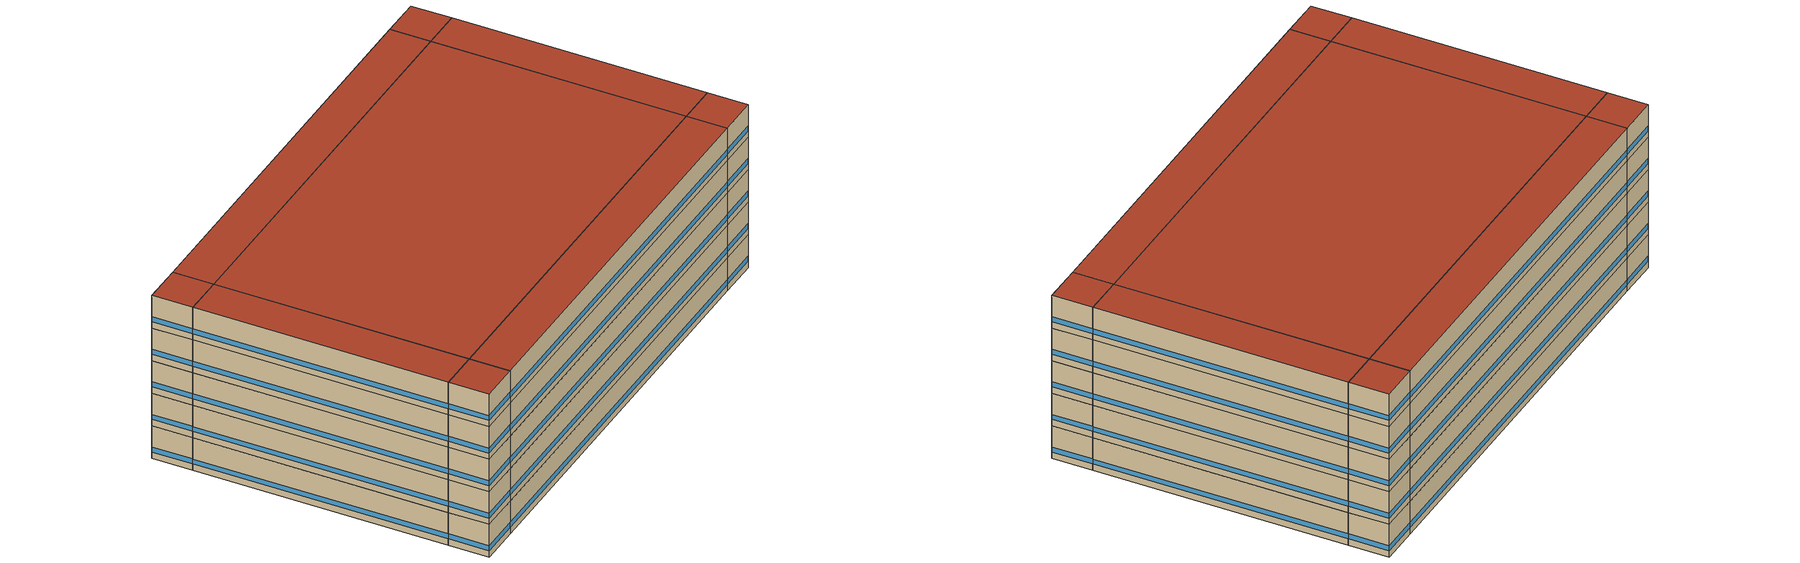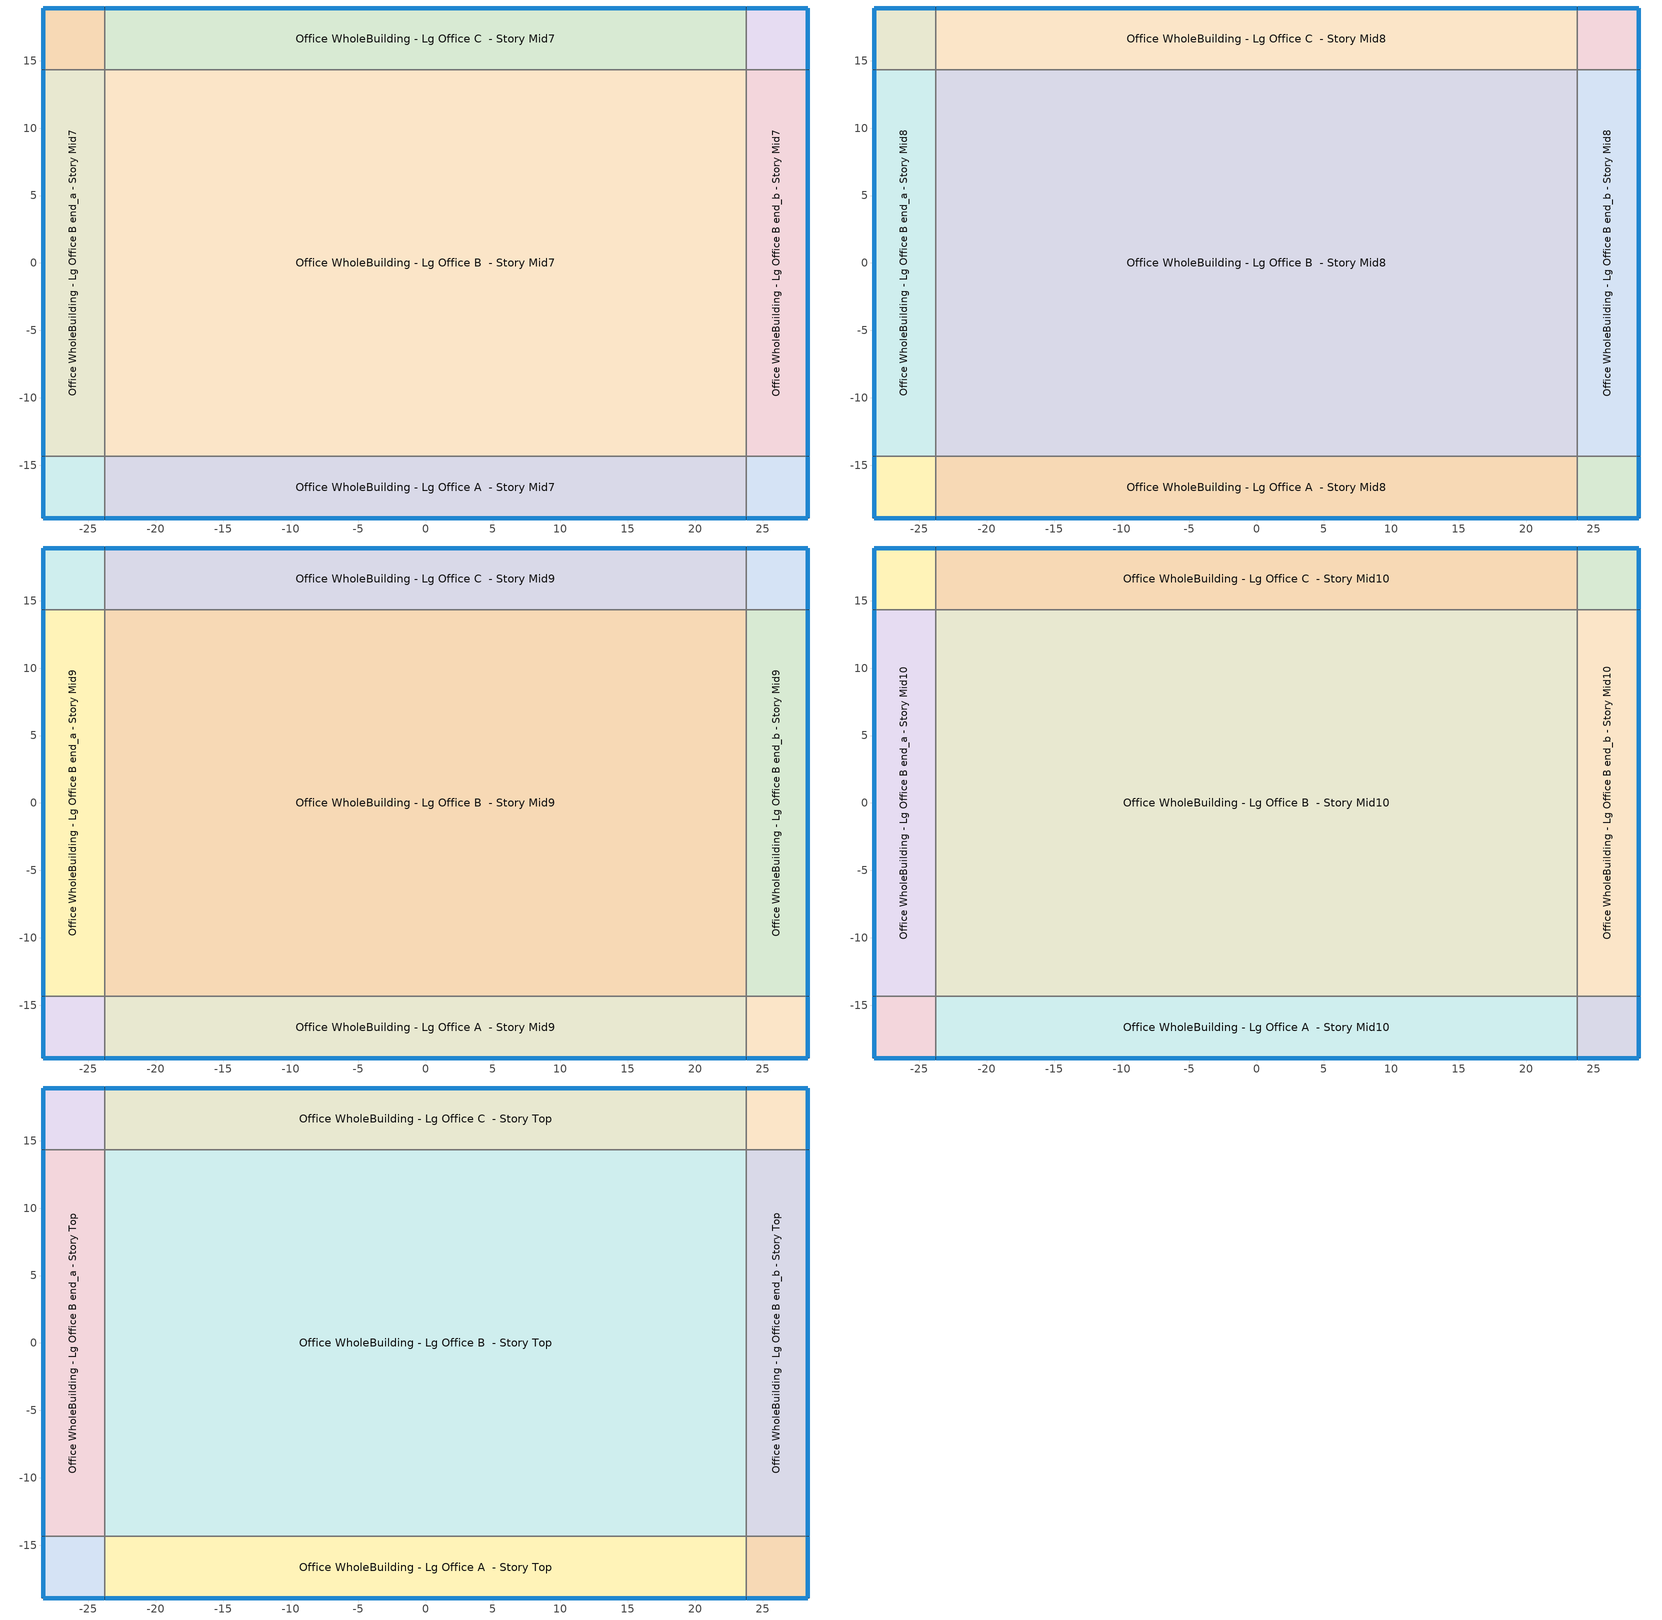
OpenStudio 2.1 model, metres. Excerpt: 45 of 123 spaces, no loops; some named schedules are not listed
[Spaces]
Office WholeBuilding - Lg Office A end_a - Story Mid7
 floor to Office WholeBuilding - Lg Office A end_a - Story Mid6: -28.35,-18.9 -28.35,-14.33 -23.78,-14.33 -23.78,-18.9 z27.74
 wall outside: -28.35,-14.33 -28.35,-18.9 -23.78,-18.9 z27.74:31.7
 wall to Office WholeBuilding - Lg Office B end_a - Story Mid7: -23.78,-14.33 -28.35,-14.33 z27.74:31.7
 wall to Office WholeBuilding - Lg Office A  - Story Mid7: -23.78,-18.9 -23.78,-14.33 z27.74:31.7
 window: -28.33,-18.9 -23.81,-18.9 / -28.35,-14.36 -28.35,-18.88 z28.5:29.1
Office WholeBuilding - Lg Office B end_a - Story Mid7
 floor to Office WholeBuilding - Lg Office B end_a - Story Mid6: -28.35,-14.33 -28.35,14.33 -23.78,14.33 -23.78,-14.33 z27.74
 wall outside: -28.35,14.33 -28.35,-14.33 z27.74:31.7
 wall to Office WholeBuilding - Lg Office C end_a - Story Mid7: -23.78,14.33 -28.35,14.33 z27.74:31.7
 wall to Office WholeBuilding - Lg Office B  - Story Mid7: -23.78,-14.33 -23.78,14.33 z27.74:31.7
 window: -28.35,14.31 -28.35,-14.31 z28.5:29.09
Office WholeBuilding - Lg Office C end_a - Story Mid7
 floor to Office WholeBuilding - Lg Office C end_a - Story Mid6: -28.35,14.33 -28.35,18.9 -23.78,18.9 -23.78,14.33 z27.74
 wall outside: -23.78,18.9 -28.35,18.9 -28.35,14.33 z27.74:31.7
 wall to Office WholeBuilding - Lg Office C  - Story Mid7: -23.78,14.33 -23.78,18.9 z27.74:31.7
 window: -28.35,18.88 -28.35,14.36 / -23.81,18.9 -28.33,18.9 z28.5:29.1
Office WholeBuilding - Lg Office A  - Story Mid7
 floor to Office WholeBuilding - Lg Office A  - Story Mid6: -23.78,-18.9 -23.78,-14.33 23.78,-14.33 23.78,-18.9 z27.74
 wall outside: -23.78,-18.9 23.78,-18.9 z27.74:31.7
 wall to Office WholeBuilding - Lg Office B  - Story Mid7: 23.78,-14.33 -23.78,-14.33 z27.74:31.7
 wall to Office WholeBuilding - Lg Office A end_b - Story Mid7: 23.78,-18.9 23.78,-14.33 z27.74:31.7
 window: -23.76,-18.9 23.76,-18.9 z28.5:29.09
Office WholeBuilding - Lg Office B  - Story Mid7
 floor to Office WholeBuilding - Lg Office B  - Story Mid6: -23.78,-14.33 -23.78,14.33 23.78,14.33 23.78,-14.33 z27.74
 wall to Office WholeBuilding - Lg Office C  - Story Mid7: 23.78,14.33 -23.78,14.33 z27.74:31.7
 wall to Office WholeBuilding - Lg Office B end_b - Story Mid7: 23.78,-14.33 23.78,14.33 z27.74:31.7
Office WholeBuilding - Lg Office C  - Story Mid7
 floor to Office WholeBuilding - Lg Office C  - Story Mid6: -23.78,14.33 -23.78,18.9 23.78,18.9 23.78,14.33 z27.74
 wall outside: 23.78,18.9 -23.78,18.9 z27.74:31.7
 wall to Office WholeBuilding - Lg Office C end_b - Story Mid7: 23.78,14.33 23.78,18.9 z27.74:31.7
 window: 23.76,18.9 -23.76,18.9 z28.5:29.09
Office WholeBuilding - Lg Office A end_b - Story Mid7
 floor to Office WholeBuilding - Lg Office A end_b - Story Mid6: 23.78,-18.9 23.78,-14.33 28.35,-14.33 28.35,-18.9 z27.74
 wall outside: 23.78,-18.9 28.35,-18.9 28.35,-14.33 z27.74:31.7
 wall to Office WholeBuilding - Lg Office B end_b - Story Mid7: 28.35,-14.33 23.78,-14.33 z27.74:31.7
 window: 23.81,-18.9 28.33,-18.9 / 28.35,-18.88 28.35,-14.36 z28.5:29.1
Office WholeBuilding - Lg Office B end_b - Story Mid7
 floor to Office WholeBuilding - Lg Office B end_b - Story Mid6: 23.78,-14.33 23.78,14.33 28.35,14.33 28.35,-14.33 z27.74
 wall outside: 28.35,-14.33 28.35,14.33 z27.74:31.7
 wall to Office WholeBuilding - Lg Office C end_b - Story Mid7: 28.35,14.33 23.78,14.33 z27.74:31.7
 window: 28.35,-14.31 28.35,14.31 z28.5:29.09
Office WholeBuilding - Lg Office C end_b - Story Mid7
 floor to Office WholeBuilding - Lg Office C end_b - Story Mid6: 23.78,14.33 23.78,18.9 28.35,18.9 28.35,14.33 z27.74
 wall outside: 28.35,14.33 28.35,18.9 23.78,18.9 z27.74:31.7
 window: 28.33,18.9 23.81,18.9 / 28.35,14.36 28.35,18.88 z28.5:29.1
Office WholeBuilding - Lg Office A end_a - Story Mid8
 floor to Office WholeBuilding - Lg Office A end_a - Story Mid7: -28.35,-18.9 -28.35,-14.33 -23.78,-14.33 -23.78,-18.9 z31.7
 wall outside: -28.35,-14.33 -28.35,-18.9 -23.78,-18.9 z31.7:35.66
 wall to Office WholeBuilding - Lg Office B end_a - Story Mid8: -23.78,-14.33 -28.35,-14.33 z31.7:35.66
 wall to Office WholeBuilding - Lg Office A  - Story Mid8: -23.78,-18.9 -23.78,-14.33 z31.7:35.66
 window: -28.35,-14.36 -28.35,-18.88 / -28.33,-18.9 -23.81,-18.9 z32.46:33.06
Office WholeBuilding - Lg Office B end_a - Story Mid8
 floor to Office WholeBuilding - Lg Office B end_a - Story Mid7: -28.35,-14.33 -28.35,14.33 -23.78,14.33 -23.78,-14.33 z31.7
 wall outside: -28.35,14.33 -28.35,-14.33 z31.7:35.66
 wall to Office WholeBuilding - Lg Office C end_a - Story Mid8: -23.78,14.33 -28.35,14.33 z31.7:35.66
 wall to Office WholeBuilding - Lg Office B  - Story Mid8: -23.78,-14.33 -23.78,14.33 z31.7:35.66
 window: -28.35,14.31 -28.35,-14.31 z32.46:33.06
Office WholeBuilding - Lg Office C end_a - Story Mid8
 floor to Office WholeBuilding - Lg Office C end_a - Story Mid7: -28.35,14.33 -28.35,18.9 -23.78,18.9 -23.78,14.33 z31.7
 wall outside: -23.78,18.9 -28.35,18.9 -28.35,14.33 z31.7:35.66
 wall to Office WholeBuilding - Lg Office C  - Story Mid8: -23.78,14.33 -23.78,18.9 z31.7:35.66
 window: -28.35,18.88 -28.35,14.36 / -23.81,18.9 -28.33,18.9 z32.46:33.06
Office WholeBuilding - Lg Office A  - Story Mid8
 floor to Office WholeBuilding - Lg Office A  - Story Mid7: -23.78,-18.9 -23.78,-14.33 23.78,-14.33 23.78,-18.9 z31.7
 wall outside: -23.78,-18.9 23.78,-18.9 z31.7:35.66
 wall to Office WholeBuilding - Lg Office B  - Story Mid8: 23.78,-14.33 -23.78,-14.33 z31.7:35.66
 wall to Office WholeBuilding - Lg Office A end_b - Story Mid8: 23.78,-18.9 23.78,-14.33 z31.7:35.66
 window: -23.76,-18.9 23.76,-18.9 z32.46:33.06
Office WholeBuilding - Lg Office B  - Story Mid8
 floor to Office WholeBuilding - Lg Office B  - Story Mid7: -23.78,-14.33 -23.78,14.33 23.78,14.33 23.78,-14.33 z31.7
 wall to Office WholeBuilding - Lg Office C  - Story Mid8: 23.78,14.33 -23.78,14.33 z31.7:35.66
 wall to Office WholeBuilding - Lg Office B end_b - Story Mid8: 23.78,-14.33 23.78,14.33 z31.7:35.66
Office WholeBuilding - Lg Office C  - Story Mid8
 floor to Office WholeBuilding - Lg Office C  - Story Mid7: -23.78,14.33 -23.78,18.9 23.78,18.9 23.78,14.33 z31.7
 wall outside: 23.78,18.9 -23.78,18.9 z31.7:35.66
 wall to Office WholeBuilding - Lg Office C end_b - Story Mid8: 23.78,14.33 23.78,18.9 z31.7:35.66
 window: 23.76,18.9 -23.76,18.9 z32.46:33.06
Office WholeBuilding - Lg Office A end_b - Story Mid8
 floor to Office WholeBuilding - Lg Office A end_b - Story Mid7: 23.78,-18.9 23.78,-14.33 28.35,-14.33 28.35,-18.9 z31.7
 wall outside: 23.78,-18.9 28.35,-18.9 28.35,-14.33 z31.7:35.66
 wall to Office WholeBuilding - Lg Office B end_b - Story Mid8: 28.35,-14.33 23.78,-14.33 z31.7:35.66
 window: 23.81,-18.9 28.33,-18.9 / 28.35,-18.88 28.35,-14.36 z32.46:33.06
Office WholeBuilding - Lg Office B end_b - Story Mid8
 floor to Office WholeBuilding - Lg Office B end_b - Story Mid7: 23.78,-14.33 23.78,14.33 28.35,14.33 28.35,-14.33 z31.7
 wall outside: 28.35,-14.33 28.35,14.33 z31.7:35.66
 wall to Office WholeBuilding - Lg Office C end_b - Story Mid8: 28.35,14.33 23.78,14.33 z31.7:35.66
 window: 28.35,-14.31 28.35,14.31 z32.46:33.06
Office WholeBuilding - Lg Office C end_b - Story Mid8
 floor to Office WholeBuilding - Lg Office C end_b - Story Mid7: 23.78,14.33 23.78,18.9 28.35,18.9 28.35,14.33 z31.7
 wall outside: 28.35,14.33 28.35,18.9 23.78,18.9 z31.7:35.66
 window: 28.33,18.9 23.81,18.9 / 28.35,14.36 28.35,18.88 z32.46:33.06
Office WholeBuilding - Lg Office A end_a - Story Mid9
 floor to Office WholeBuilding - Lg Office A end_a - Story Mid8: -28.35,-18.9 -28.35,-14.33 -23.78,-14.33 -23.78,-18.9 z35.66
 wall outside: -28.35,-14.33 -28.35,-18.9 -23.78,-18.9 z35.66:39.62
 wall to Office WholeBuilding - Lg Office B end_a - Story Mid9: -23.78,-14.33 -28.35,-14.33 z35.66:39.62
 wall to Office WholeBuilding - Lg Office A  - Story Mid9: -23.78,-18.9 -23.78,-14.33 z35.66:39.62
 window: -28.35,-14.36 -28.35,-18.88 / -28.33,-18.9 -23.81,-18.9 z36.42:37.02
Office WholeBuilding - Lg Office B end_a - Story Mid9
 floor to Office WholeBuilding - Lg Office B end_a - Story Mid8: -28.35,-14.33 -28.35,14.33 -23.78,14.33 -23.78,-14.33 z35.66
 wall outside: -28.35,14.33 -28.35,-14.33 z35.66:39.62
 wall to Office WholeBuilding - Lg Office C end_a - Story Mid9: -23.78,14.33 -28.35,14.33 z35.66:39.62
 wall to Office WholeBuilding - Lg Office B  - Story Mid9: -23.78,-14.33 -23.78,14.33 z35.66:39.62
 window: -28.35,14.31 -28.35,-14.31 z36.42:37.02
Office WholeBuilding - Lg Office C end_a - Story Mid9
 floor to Office WholeBuilding - Lg Office C end_a - Story Mid8: -28.35,14.33 -28.35,18.9 -23.78,18.9 -23.78,14.33 z35.66
 wall outside: -23.78,18.9 -28.35,18.9 -28.35,14.33 z35.66:39.62
 wall to Office WholeBuilding - Lg Office C  - Story Mid9: -23.78,14.33 -23.78,18.9 z35.66:39.62
 window: -28.35,18.88 -28.35,14.36 / -23.81,18.9 -28.33,18.9 z36.42:37.02
Office WholeBuilding - Lg Office A  - Story Mid9
 floor to Office WholeBuilding - Lg Office A  - Story Mid8: -23.78,-18.9 -23.78,-14.33 23.78,-14.33 23.78,-18.9 z35.66
 wall outside: -23.78,-18.9 23.78,-18.9 z35.66:39.62
 wall to Office WholeBuilding - Lg Office B  - Story Mid9: 23.78,-14.33 -23.78,-14.33 z35.66:39.62
 wall to Office WholeBuilding - Lg Office A end_b - Story Mid9: 23.78,-18.9 23.78,-14.33 z35.66:39.62
 window: -23.76,-18.9 23.76,-18.9 z36.42:37.02
Office WholeBuilding - Lg Office B  - Story Mid9
 floor to Office WholeBuilding - Lg Office B  - Story Mid8: -23.78,-14.33 -23.78,14.33 23.78,14.33 23.78,-14.33 z35.66
 wall to Office WholeBuilding - Lg Office C  - Story Mid9: 23.78,14.33 -23.78,14.33 z35.66:39.62
 wall to Office WholeBuilding - Lg Office B end_b - Story Mid9: 23.78,-14.33 23.78,14.33 z35.66:39.62
Office WholeBuilding - Lg Office C  - Story Mid9
 floor to Office WholeBuilding - Lg Office C  - Story Mid8: -23.78,14.33 -23.78,18.9 23.78,18.9 23.78,14.33 z35.66
 wall outside: 23.78,18.9 -23.78,18.9 z35.66:39.62
 wall to Office WholeBuilding - Lg Office C end_b - Story Mid9: 23.78,14.33 23.78,18.9 z35.66:39.62
 window: 23.76,18.9 -23.76,18.9 z36.42:37.02
Office WholeBuilding - Lg Office A end_b - Story Mid9
 floor to Office WholeBuilding - Lg Office A end_b - Story Mid8: 23.78,-18.9 23.78,-14.33 28.35,-14.33 28.35,-18.9 z35.66
 wall outside: 23.78,-18.9 28.35,-18.9 28.35,-14.33 z35.66:39.62
 wall to Office WholeBuilding - Lg Office B end_b - Story Mid9: 28.35,-14.33 23.78,-14.33 z35.66:39.62
 window: 28.35,-18.88 28.35,-14.36 / 23.81,-18.9 28.33,-18.9 z36.42:37.02
Office WholeBuilding - Lg Office B end_b - Story Mid9
 floor to Office WholeBuilding - Lg Office B end_b - Story Mid8: 23.78,-14.33 23.78,14.33 28.35,14.33 28.35,-14.33 z35.66
 wall outside: 28.35,-14.33 28.35,14.33 z35.66:39.62
 wall to Office WholeBuilding - Lg Office C end_b - Story Mid9: 28.35,14.33 23.78,14.33 z35.66:39.62
 window: 28.35,-14.31 28.35,14.31 z36.42:37.02
Office WholeBuilding - Lg Office C end_b - Story Mid9
 floor to Office WholeBuilding - Lg Office C end_b - Story Mid8: 23.78,14.33 23.78,18.9 28.35,18.9 28.35,14.33 z35.66
 wall outside: 28.35,14.33 28.35,18.9 23.78,18.9 z35.66:39.62
 window: 28.33,18.9 23.81,18.9 / 28.35,14.36 28.35,18.88 z36.42:37.02
Office WholeBuilding - Lg Office A end_a - Story Mid10
 floor to Office WholeBuilding - Lg Office A end_a - Story Mid9: -28.35,-18.9 -28.35,-14.33 -23.78,-14.33 -23.78,-18.9 z39.62
 wall outside: -28.35,-14.33 -28.35,-18.9 -23.78,-18.9 z39.62:43.59
 wall to Office WholeBuilding - Lg Office B end_a - Story Mid10: -23.78,-14.33 -28.35,-14.33 z39.62:43.59
 wall to Office WholeBuilding - Lg Office A  - Story Mid10: -23.78,-18.9 -23.78,-14.33 z39.62:43.59
 window: -28.33,-18.9 -23.81,-18.9 / -28.35,-14.36 -28.35,-18.88 z40.39:40.99
Office WholeBuilding - Lg Office B end_a - Story Mid10
 floor to Office WholeBuilding - Lg Office B end_a - Story Mid9: -28.35,-14.33 -28.35,14.33 -23.78,14.33 -23.78,-14.33 z39.62
 wall outside: -28.35,14.33 -28.35,-14.33 z39.62:43.59
 wall to Office WholeBuilding - Lg Office C end_a - Story Mid10: -23.78,14.33 -28.35,14.33 z39.62:43.59
 wall to Office WholeBuilding - Lg Office B  - Story Mid10: -23.78,-14.33 -23.78,14.33 z39.62:43.59
 window: -28.35,14.31 -28.35,-14.31 z40.39:40.98
Office WholeBuilding - Lg Office C end_a - Story Mid10
 floor to Office WholeBuilding - Lg Office C end_a - Story Mid9: -28.35,14.33 -28.35,18.9 -23.78,18.9 -23.78,14.33 z39.62
 wall outside: -23.78,18.9 -28.35,18.9 -28.35,14.33 z39.62:43.59
 wall to Office WholeBuilding - Lg Office C  - Story Mid10: -23.78,14.33 -23.78,18.9 z39.62:43.59
 window: -28.35,18.88 -28.35,14.36 / -23.81,18.9 -28.33,18.9 z40.39:40.99
Office WholeBuilding - Lg Office A  - Story Mid10
 floor to Office WholeBuilding - Lg Office A  - Story Mid9: -23.78,-18.9 -23.78,-14.33 23.78,-14.33 23.78,-18.9 z39.62
 wall outside: -23.78,-18.9 23.78,-18.9 z39.62:43.59
 wall to Office WholeBuilding - Lg Office B  - Story Mid10: 23.78,-14.33 -23.78,-14.33 z39.62:43.59
 wall to Office WholeBuilding - Lg Office A end_b - Story Mid10: 23.78,-18.9 23.78,-14.33 z39.62:43.59
 window: -23.76,-18.9 23.76,-18.9 z40.39:40.98
Office WholeBuilding - Lg Office B  - Story Mid10
 floor to Office WholeBuilding - Lg Office B  - Story Mid9: -23.78,-14.33 -23.78,14.33 23.78,14.33 23.78,-14.33 z39.62
 wall to Office WholeBuilding - Lg Office C  - Story Mid10: 23.78,14.33 -23.78,14.33 z39.62:43.59
 wall to Office WholeBuilding - Lg Office B end_b - Story Mid10: 23.78,-14.33 23.78,14.33 z39.62:43.59
Office WholeBuilding - Lg Office C  - Story Mid10
 floor to Office WholeBuilding - Lg Office C  - Story Mid9: -23.78,14.33 -23.78,18.9 23.78,18.9 23.78,14.33 z39.62
 wall outside: 23.78,18.9 -23.78,18.9 z39.62:43.59
 wall to Office WholeBuilding - Lg Office C end_b - Story Mid10: 23.78,14.33 23.78,18.9 z39.62:43.59
 window: 23.76,18.9 -23.76,18.9 z40.39:40.98
Office WholeBuilding - Lg Office A end_b - Story Mid10
 floor to Office WholeBuilding - Lg Office A end_b - Story Mid9: 23.78,-18.9 23.78,-14.33 28.35,-14.33 28.35,-18.9 z39.62
 wall outside: 23.78,-18.9 28.35,-18.9 28.35,-14.33 z39.62:43.59
 wall to Office WholeBuilding - Lg Office B end_b - Story Mid10: 28.35,-14.33 23.78,-14.33 z39.62:43.59
 window: 28.35,-18.88 28.35,-14.36 / 23.81,-18.9 28.33,-18.9 z40.39:40.99
Office WholeBuilding - Lg Office B end_b - Story Mid10
 floor to Office WholeBuilding - Lg Office B end_b - Story Mid9: 23.78,-14.33 23.78,14.33 28.35,14.33 28.35,-14.33 z39.62
 wall outside: 28.35,-14.33 28.35,14.33 z39.62:43.59
 wall to Office WholeBuilding - Lg Office C end_b - Story Mid10: 28.35,14.33 23.78,14.33 z39.62:43.59
 window: 28.35,-14.31 28.35,14.31 z40.39:40.98
Office WholeBuilding - Lg Office C end_b - Story Mid10
 floor to Office WholeBuilding - Lg Office C end_b - Story Mid9: 23.78,14.33 23.78,18.9 28.35,18.9 28.35,14.33 z39.62
 wall outside: 28.35,14.33 28.35,18.9 23.78,18.9 z39.62:43.59
 window: 28.33,18.9 23.81,18.9 / 28.35,14.36 28.35,18.88 z40.39:40.99
Office WholeBuilding - Lg Office A end_a - Story Top
 floor to Office WholeBuilding - Lg Office A end_a - Story Mid10: -28.35,-18.9 -28.35,-14.33 -23.78,-14.33 -23.78,-18.9 z43.59
 wall outside: -28.35,-14.33 -28.35,-18.9 -23.78,-18.9 z43.59:47.55
 wall to Office WholeBuilding - Lg Office B end_a - Story Top: -23.78,-14.33 -28.35,-14.33 z43.59:47.55
 wall to Office WholeBuilding - Lg Office A  - Story Top: -23.78,-18.9 -23.78,-14.33 z43.59:47.55
 window: -28.33,-18.9 -23.81,-18.9 / -28.35,-14.36 -28.35,-18.88 z44.35:44.95
 roof outside: -23.78,-18.9 -23.78,-14.33 -28.35,-14.33 -28.35,-18.9 z47.55
Office WholeBuilding - Lg Office B end_a - Story Top
 floor to Office WholeBuilding - Lg Office B end_a - Story Mid10: -28.35,-14.33 -28.35,14.33 -23.78,14.33 -23.78,-14.33 z43.59
 wall outside: -28.35,14.33 -28.35,-14.33 z43.59:47.55
 wall to Office WholeBuilding - Lg Office C end_a - Story Top: -23.78,14.33 -28.35,14.33 z43.59:47.55
 wall to Office WholeBuilding - Lg Office B  - Story Top: -23.78,-14.33 -23.78,14.33 z43.59:47.55
 window: -28.35,14.31 -28.35,-14.31 z44.35:44.94
 roof outside: -23.78,-14.33 -23.78,14.33 -28.35,14.33 -28.35,-14.33 z47.55
Office WholeBuilding - Lg Office C end_a - Story Top
 floor to Office WholeBuilding - Lg Office C end_a - Story Mid10: -28.35,14.33 -28.35,18.9 -23.78,18.9 -23.78,14.33 z43.59
 wall outside: -23.78,18.9 -28.35,18.9 -28.35,14.33 z43.59:47.55
 wall to Office WholeBuilding - Lg Office C  - Story Top: -23.78,14.33 -23.78,18.9 z43.59:47.55
 window: -28.35,18.88 -28.35,14.36 / -23.81,18.9 -28.33,18.9 z44.35:44.95
 roof outside: -23.78,14.33 -23.78,18.9 -28.35,18.9 -28.35,14.33 z47.55
Office WholeBuilding - Lg Office A  - Story Top
 floor to Office WholeBuilding - Lg Office A  - Story Mid10: -23.78,-18.9 -23.78,-14.33 23.78,-14.33 23.78,-18.9 z43.59
 wall outside: -23.78,-18.9 23.78,-18.9 z43.59:47.55
 wall to Office WholeBuilding - Lg Office B  - Story Top: 23.78,-14.33 -23.78,-14.33 z43.59:47.55
 wall to Office WholeBuilding - Lg Office A end_b - Story Top: 23.78,-18.9 23.78,-14.33 z43.59:47.55
 window: -23.76,-18.9 23.76,-18.9 z44.35:44.94
 roof outside: 23.78,-18.9 23.78,-14.33 -23.78,-14.33 -23.78,-18.9 z47.55
Office WholeBuilding - Lg Office B  - Story Top
 floor to Office WholeBuilding - Lg Office B  - Story Mid10: -23.78,-14.33 -23.78,14.33 23.78,14.33 23.78,-14.33 z43.59
 wall to Office WholeBuilding - Lg Office C  - Story Top: 23.78,14.33 -23.78,14.33 z43.59:47.55
 wall to Office WholeBuilding - Lg Office B end_b - Story Top: 23.78,-14.33 23.78,14.33 z43.59:47.55
 roof outside: 23.78,-14.33 23.78,14.33 -23.78,14.33 -23.78,-14.33 z47.55
Office WholeBuilding - Lg Office C  - Story Top
 floor to Office WholeBuilding - Lg Office C  - Story Mid10: -23.78,14.33 -23.78,18.9 23.78,18.9 23.78,14.33 z43.59
 wall outside: 23.78,18.9 -23.78,18.9 z43.59:47.55
 wall to Office WholeBuilding - Lg Office C end_b - Story Top: 23.78,14.33 23.78,18.9 z43.59:47.55
 window: 23.76,18.9 -23.76,18.9 z44.35:44.94
 roof outside: 23.78,14.33 23.78,18.9 -23.78,18.9 -23.78,14.33 z47.55
Office WholeBuilding - Lg Office A end_b - Story Top
 floor to Office WholeBuilding - Lg Office A end_b - Story Mid10: 23.78,-18.9 23.78,-14.33 28.35,-14.33 28.35,-18.9 z43.59
 wall outside: 23.78,-18.9 28.35,-18.9 28.35,-14.33 z43.59:47.55
 wall to Office WholeBuilding - Lg Office B end_b - Story Top: 28.35,-14.33 23.78,-14.33 z43.59:47.55
 window: 28.35,-18.88 28.35,-14.36 / 23.81,-18.9 28.33,-18.9 z44.35:44.95
 roof outside: 28.35,-18.9 28.35,-14.33 23.78,-14.33 23.78,-18.9 z47.55
Office WholeBuilding - Lg Office B end_b - Story Top
 floor to Office WholeBuilding - Lg Office B end_b - Story Mid10: 23.78,-14.33 23.78,14.33 28.35,14.33 28.35,-14.33 z43.59
 wall outside: 28.35,-14.33 28.35,14.33 z43.59:47.55
 wall to Office WholeBuilding - Lg Office C end_b - Story Top: 28.35,14.33 23.78,14.33 z43.59:47.55
 window: 28.35,-14.31 28.35,14.31 z44.35:44.94
 roof outside: 28.35,-14.33 28.35,14.33 23.78,14.33 23.78,-14.33 z47.55
Office WholeBuilding - Lg Office C end_b - Story Top
 floor to Office WholeBuilding - Lg Office C end_b - Story Mid10: 23.78,14.33 23.78,18.9 28.35,18.9 28.35,14.33 z43.59
 wall outside: 28.35,14.33 28.35,18.9 23.78,18.9 z43.59:47.55
 window: 28.33,18.9 23.81,18.9 / 28.35,14.36 28.35,18.88 z44.35:44.95
 roof outside: 28.35,14.33 28.35,18.9 23.78,18.9 23.78,14.33 z47.55
[Site]
Denver Intl Ap_CO_USA: Latitude {deg}=39.83; Longitude {deg}=-104.65; Time Zone {hr}=-7; Elevation {m}=1650
[ClimateZones]
Climate Zone Value 1=5B
[Site:WaterMainsTemperature]
Calculation Method=Correlation; Annual Average Outdoor Air Temperature {C}=10.8; Maximum Difference In Monthly Average Outdoor Air Temperatures {deltaC}=23.2
[SizingPeriod:DesignDay] Barometric Pressure {Pa}=83011; Sky Clearness=0; Rain Indicator=0; Snow Indicator=0; Day of Month=21; Daylight Saving Time Indicator=0; Humidity Indicating Type=Wetbulb; Dry-Bulb Temperature Range Modifier Type=DefaultMultipliers
Name | Maximum Dry-Bulb Temperature {C} | Daily Dry-Bulb Temperature Range {deltaC} | Humidity Indicating Conditions at Maximum Dry-Bulb | Wind Speed {m/s} | Wind Direction {deg} | Month | Day Type | Solar Model Indicator | ASHRAE Taub | ASHRAE Taud
Denver Intl Ap Ann Clg .4% Condns WB=>MDB | 27.3 | 15.2 | 18.3 | 4.2 | 80 | 7 | SummerDesignDay | ASHRAETau | 0.424 | 2.012
Denver Intl Ap Ann Clg .4% Condns DB=>MWB | 34.6 | 15.2 | 15.7 | 4.2 | 80 | 7 | SummerDesignDay | ASHRAETau | 0.424 | 2.012
Denver Intl Ap Ann Htg 99.6% Condns DB | -17.4 | 0 | -17.4 | 3.3 | 160 | 12 | WinterDesignDay | ASHRAEClearSky
[Building]
90.1-2004|LargeOffice: Default Construction Set=Res 90.1-2004 - Office - ASHRAE 169-2006-5B; Standards Building Type=Office
[DefaultConstructionSet]
Res 90.1-2004 - Office - ASHRAE 169-2006-5B: Default Exterior Surface Constructions=Default Surface Constructions 1; Default Interior Surface Constructions=Default Surface Constructions 2; Default Ground Contact Surface Constructions=Default Surface Constructions 3; Default Exterior SubSurface Constructions=Default Sub Surface Constructions 1; Default Interior SubSurface Constructions=Default Sub Surface Constructions 2; Interior Partition Construction=Typical Interior Partition
[DefaultSurfaceConstructions]
Name | Floor Construction | Wall Construction | Roof Ceiling Construction
Default Surface Constructions 1 | Typical Insulated Exterior Mass Floor R-11.49 | Typical Insulated Exterior Mass Wall R-8.13 | Typical IEAD Roof R-15.87
Default Surface Constructions 2 | Typical Interior Floor | Typical Interior Wall | Typical Interior Ceiling
Default Surface Constructions 3 | Typical Insulated Carpeted 6in Slab Floor | Typical Insulated Basement Mass Wall
[Construction]
Typical Insulated Exterior Mass Floor R-11.49: Typical Insulation R-8.93, 4 in. Normalweight Concrete Floor, Typical Carpet Pad
Typical Insulated Exterior Mass Wall R-8.13: 1IN Stucco, 8IN CONCRETE HW RefBldg, Typical Insulation R-5.74, 1/2IN Gypsum
Typical IEAD Roof R-15.87: Roof Membrane, Typical Insulation R-14.76, Metal Roof Surface
Typical Interior Floor: 100mm Normalweight concrete floor, CP02 CARPET PAD
Typical Interior Wall: G01 13mm gypsum board, G01 13mm gypsum board
Typical Interior Ceiling: CP02 CARPET PAD, 100mm Normalweight concrete floor
Typical Insulated Carpeted 6in Slab Floor: 6 in. Normalweight Concrete Floor, Typical Carpet Pad
Typical Insulated Basement Mass Wall: 8 in. Concrete Block Basement Wall
U 0.57 SHGC 0.49 Dbl Blue 6mm/6mm Air: BLUE 6MM, AIR 6MM, CLEAR 6MM
Typical Insulated Metal Door R-1.43: F08 Metal surface, Typical Insulation R-0.58
Typical Overhead Door: Typical Insulation
U 1.17 SHGC 0.49 Simple Glazing Skylight: U 1.17 SHGC 0.49 Simple Glazing
Typical Interior Window: Clear 3mm
Typical Interior Door; Typical Interior Partition: G05 25mm wood
[Material:NoMass] Roughness=Smooth; Thermal Absorptance=0.9; Solar Absorptance=0.7
Name | Thermal Resistance {m2-K/W} | Visible Absorptance
Typical Insulation R-8.93 | 1.57183 | 0.7
Typical Carpet Pad; CP02 CARPET PAD | 0.21648 | 0.8
Typical Insulation R-5.74 | 1.01115 | 0.7
Typical Insulation R-14.76 | 2.59864 | 0.7
Typical Insulation R-0.58 | 0.101875 | 0.7
Typical Insulation | 0.0282222 | 0.7
[Material]
Name | Roughness | Thickness {m} | Conductivity {W/m-K} | Density {kg/m3} | Specific Heat {J/kg-K} | Thermal Absorptance | Solar Absorptance | Visible Absorptance
4 in. Normalweight Concrete Floor | MediumRough | 0.1016 | 2.31 | 2322 | 832 | 0.9 | 0.7 | 0.7
1IN Stucco | Smooth | 0.0253 | 0.6918 | 1858 | 837 | 0.9 | 0.7 | 0.92
8IN CONCRETE HW RefBldg | Rough | 0.2032 | 1.311 | 2240 | 836.8 | 0.9 | 0.7 | 0.7
1/2IN Gypsum | Smooth | 0.0127 | 0.16 | 784.9 | 830 | 0.9 | 0.4 | 0.4
Roof Membrane | VeryRough | 0.0095 | 0.16 | 1121.29 | 1460 | 0.9 | 0.77 | 0.7
Metal Roof Surface; F08 Metal surface | Smooth | 0.0008 | 45.28 | 7824 | 500 | 0.9 | 0.7 | 0.7
100mm Normalweight concrete floor | MediumRough | 0.1016 | 2.31045 | 2322 | 832.557 |  | 0 | 0
G01 13mm gypsum board | Smooth | 0.0127 | 0.160031 | 800.001 | 1090.73 | 0.9 | 0.7 | 0.5
6 in. Normalweight Concrete Floor | MediumRough | 0.1524 | 2.31 | 2322 | 832 | 0.9 | 0.7 | 0.7
8 in. Concrete Block Basement Wall | MediumRough | 0.2032 | 1.326 | 1842 | 912 | 0.9 | 0.7 | 0.7
G05 25mm wood | MediumSmooth | 0.0254 | 0.15 | 608 | 1630 | 0.9 | 0.5 | 0.5
[DefaultSubSurfaceConstructions]
Name | Fixed Window Construction | Operable Window Construction | Door Construction | Overhead Door Construction | Skylight Construction | Tubular Daylight Dome Construction | Tubular Daylight Diffuser Construction
Default Sub Surface Constructions 1 | U 0.57 SHGC 0.49 Dbl Blue 6mm/6mm Air | U 0.57 SHGC 0.49 Dbl Blue 6mm/6mm Air | Typical Insulated Metal Door R-1.43 | Typical Overhead Door | U 1.17 SHGC 0.49 Simple Glazing Skylight | Typical Interior Window | Typical Interior Window
Default Sub Surface Constructions 2 | Typical Interior Window | Typical Interior Window | Typical Interior Door
[WindowMaterial:Glazing] Optical Data Type=SpectralAverage; Infrared Transmittance at Normal Incidence=0; Front Side Infrared Hemispherical Emissivity=0.84; Back Side Infrared Hemispherical Emissivity=0.84; Conductivity {W/m-K}=0.9; Dirt Correction Factor for Solar and Visible Transmittance=1; Solar Diffusing=No
Name | Thickness {m} | Solar Transmittance at Normal Incidence | Front Side Solar Reflectance at Normal Incidence | Back Side Solar Reflectance at Normal Incidence | Visible Transmittance at Normal Incidence | Front Side Visible Reflectance at Normal Incidence | Back Side Visible Reflectance at Normal Incidence
BLUE 6MM | 0.006 | 0.48 | 0.05 | 0.05 | 0.57 | 0.06 | 0.06
CLEAR 6MM | 0.006 | 0.775 | 0.071 | 0.071 | 0.881 | 0.08 | 0.08
Clear 3mm | 0.003 | 0.837 | 0.075 | 0.075 | 0.898 | 0.081 | 0.081
[WindowMaterial:Gas]
AIR 6MM: Gas Type=Air; Thickness {m}=0.0063
[WindowMaterial:SimpleGlazingSystem]
U 1.17 SHGC 0.49 Simple Glazing: U-Factor {W/m2-K}=6.64357; Solar Heat Gain Coefficient=0.49; Visible Transmittance=0.38
[SpaceType]
Office WholeBuilding - Lg Office - 90.1-2004: Default Schedule Set=Office WholeBuilding - Lg Office Schedule Set; Design Specification Outdoor Air Object=Office WholeBuilding - Lg Office Ventilation; Standards Building Type=Office; Standards Space Type=WholeBuilding - Lg Office
[BuildingStory] Nominal Floor to Floor Height {m}=3.9624
Name | Nominal Z Coordinate {m}
Story Mid7 | 27.7368
Story Mid8 | 31.6992
Story Mid9 | 35.6616
Story Mid10 | 39.624
Story Top | 43.5864
[Space] Space Type=Office WholeBuilding - Lg Office - 90.1-2004
Name | Building Story | Thermal Zone
Office WholeBuilding - Lg Office A end_a - Story Mid7 | Story Mid7 | Zone Office WholeBuilding - Lg Office A end_a - Story Mid7
Office WholeBuilding - Lg Office B end_a - Story Mid7 | Story Mid7 | Zone Office WholeBuilding - Lg Office B end_a - Story Mid7
Office WholeBuilding - Lg Office C end_a - Story Mid7 | Story Mid7 | Zone Office WholeBuilding - Lg Office C end_a - Story Mid7
Office WholeBuilding - Lg Office A  - Story Mid7 | Story Mid7 | Zone Office WholeBuilding - Lg Office A  - Story Mid7
Office WholeBuilding - Lg Office B  - Story Mid7 | Story Mid7 | Zone Office WholeBuilding - Lg Office B  - Story Mid7
Office WholeBuilding - Lg Office C  - Story Mid7 | Story Mid7 | Zone Office WholeBuilding - Lg Office C  - Story Mid7
Office WholeBuilding - Lg Office A end_b - Story Mid7 | Story Mid7 | Zone Office WholeBuilding - Lg Office A end_b - Story Mid7
Office WholeBuilding - Lg Office B end_b - Story Mid7 | Story Mid7 | Zone Office WholeBuilding - Lg Office B end_b - Story Mid7
Office WholeBuilding - Lg Office C end_b - Story Mid7 | Story Mid7 | Zone Office WholeBuilding - Lg Office C end_b - Story Mid7
Office WholeBuilding - Lg Office A end_a - Story Mid8 | Story Mid8 | Zone Office WholeBuilding - Lg Office A end_a - Story Mid8
Office WholeBuilding - Lg Office B end_a - Story Mid8 | Story Mid8 | Zone Office WholeBuilding - Lg Office B end_a - Story Mid8
Office WholeBuilding - Lg Office C end_a - Story Mid8 | Story Mid8 | Zone Office WholeBuilding - Lg Office C end_a - Story Mid8
Office WholeBuilding - Lg Office A  - Story Mid8 | Story Mid8 | Zone Office WholeBuilding - Lg Office A  - Story Mid8
Office WholeBuilding - Lg Office B  - Story Mid8 | Story Mid8 | Zone Office WholeBuilding - Lg Office B  - Story Mid8
Office WholeBuilding - Lg Office C  - Story Mid8 | Story Mid8 | Zone Office WholeBuilding - Lg Office C  - Story Mid8
Office WholeBuilding - Lg Office A end_b - Story Mid8 | Story Mid8 | Zone Office WholeBuilding - Lg Office A end_b - Story Mid8
Office WholeBuilding - Lg Office B end_b - Story Mid8 | Story Mid8 | Zone Office WholeBuilding - Lg Office B end_b - Story Mid8
Office WholeBuilding - Lg Office C end_b - Story Mid8 | Story Mid8 | Zone Office WholeBuilding - Lg Office C end_b - Story Mid8
Office WholeBuilding - Lg Office A end_a - Story Mid9 | Story Mid9 | Zone Office WholeBuilding - Lg Office A end_a - Story Mid9
Office WholeBuilding - Lg Office B end_a - Story Mid9 | Story Mid9 | Zone Office WholeBuilding - Lg Office B end_a - Story Mid9
Office WholeBuilding - Lg Office C end_a - Story Mid9 | Story Mid9 | Zone Office WholeBuilding - Lg Office C end_a - Story Mid9
Office WholeBuilding - Lg Office A  - Story Mid9 | Story Mid9 | Zone Office WholeBuilding - Lg Office A  - Story Mid9
Office WholeBuilding - Lg Office B  - Story Mid9 | Story Mid9 | Zone Office WholeBuilding - Lg Office B  - Story Mid9
Office WholeBuilding - Lg Office C  - Story Mid9 | Story Mid9 | Zone Office WholeBuilding - Lg Office C  - Story Mid9
Office WholeBuilding - Lg Office A end_b - Story Mid9 | Story Mid9 | Zone Office WholeBuilding - Lg Office A end_b - Story Mid9
Office WholeBuilding - Lg Office B end_b - Story Mid9 | Story Mid9 | Zone Office WholeBuilding - Lg Office B end_b - Story Mid9
Office WholeBuilding - Lg Office C end_b - Story Mid9 | Story Mid9 | Zone Office WholeBuilding - Lg Office C end_b - Story Mid9
Office WholeBuilding - Lg Office A end_a - Story Mid10 | Story Mid10 | Zone Office WholeBuilding - Lg Office A end_a - Story Mid10
Office WholeBuilding - Lg Office B end_a - Story Mid10 | Story Mid10 | Zone Office WholeBuilding - Lg Office B end_a - Story Mid10
Office WholeBuilding - Lg Office C end_a - Story Mid10 | Story Mid10 | Zone Office WholeBuilding - Lg Office C end_a - Story Mid10
Office WholeBuilding - Lg Office A  - Story Mid10 | Story Mid10 | Zone Office WholeBuilding - Lg Office A  - Story Mid10
Office WholeBuilding - Lg Office B  - Story Mid10 | Story Mid10 | Zone Office WholeBuilding - Lg Office B  - Story Mid10
Office WholeBuilding - Lg Office C  - Story Mid10 | Story Mid10 | Zone Office WholeBuilding - Lg Office C  - Story Mid10
Office WholeBuilding - Lg Office A end_b - Story Mid10 | Story Mid10 | Zone Office WholeBuilding - Lg Office A end_b - Story Mid10
Office WholeBuilding - Lg Office B end_b - Story Mid10 | Story Mid10 | Zone Office WholeBuilding - Lg Office B end_b - Story Mid10
Office WholeBuilding - Lg Office C end_b - Story Mid10 | Story Mid10 | Zone Office WholeBuilding - Lg Office C end_b - Story Mid10
Office WholeBuilding - Lg Office A end_a - Story Top | Story Top | Zone Office WholeBuilding - Lg Office A end_a - Story Top
Office WholeBuilding - Lg Office B end_a - Story Top | Story Top | Zone Office WholeBuilding - Lg Office B end_a - Story Top
Office WholeBuilding - Lg Office C end_a - Story Top | Story Top | Zone Office WholeBuilding - Lg Office C end_a - Story Top
Office WholeBuilding - Lg Office A  - Story Top | Story Top | Zone Office WholeBuilding - Lg Office A  - Story Top
Office WholeBuilding - Lg Office B  - Story Top | Story Top | Zone Office WholeBuilding - Lg Office B  - Story Top
Office WholeBuilding - Lg Office C  - Story Top | Story Top | Zone Office WholeBuilding - Lg Office C  - Story Top
Office WholeBuilding - Lg Office A end_b - Story Top | Story Top | Zone Office WholeBuilding - Lg Office A end_b - Story Top
Office WholeBuilding - Lg Office B end_b - Story Top | Story Top | Zone Office WholeBuilding - Lg Office B end_b - Story Top
Office WholeBuilding - Lg Office C end_b - Story Top | Story Top | Zone Office WholeBuilding - Lg Office C end_b - Story Top
[ThermalZone] Multiplier=1; Use Ideal Air Loads=No
Name | Thermostat
Zone Office WholeBuilding - Lg Office A end_a - Story Mid7 | Office WholeBuilding - Lg Office - 90.1-2004 Thermostat 101
Zone Office WholeBuilding - Lg Office B end_a - Story Mid7 | Office WholeBuilding - Lg Office - 90.1-2004 Thermostat 47
Zone Office WholeBuilding - Lg Office C end_a - Story Mid7 | Office WholeBuilding - Lg Office - 90.1-2004 Thermostat 58
Zone Office WholeBuilding - Lg Office A  - Story Mid7 | Office WholeBuilding - Lg Office - 90.1-2004 Thermostat 30
Zone Office WholeBuilding - Lg Office B  - Story Mid7 | Office WholeBuilding - Lg Office - 90.1-2004 Thermostat 81
Zone Office WholeBuilding - Lg Office C  - Story Mid7 | Office WholeBuilding - Lg Office - 90.1-2004 Thermostat 86
Zone Office WholeBuilding - Lg Office A end_b - Story Mid7 | Office WholeBuilding - Lg Office - 90.1-2004 Thermostat 83
Zone Office WholeBuilding - Lg Office B end_b - Story Mid7 | Office WholeBuilding - Lg Office - 90.1-2004 Thermostat 17
Zone Office WholeBuilding - Lg Office C end_b - Story Mid7 | Office WholeBuilding - Lg Office - 90.1-2004 Thermostat 110
Zone Office WholeBuilding - Lg Office A end_a - Story Mid8 | Office WholeBuilding - Lg Office - 90.1-2004 Thermostat 21
Zone Office WholeBuilding - Lg Office B end_a - Story Mid8 | Office WholeBuilding - Lg Office - 90.1-2004 Thermostat 14
Zone Office WholeBuilding - Lg Office C end_a - Story Mid8 | Office WholeBuilding - Lg Office - 90.1-2004 Thermostat 31
Zone Office WholeBuilding - Lg Office A  - Story Mid8 | Office WholeBuilding - Lg Office - 90.1-2004 Thermostat 76
Zone Office WholeBuilding - Lg Office B  - Story Mid8 | Office WholeBuilding - Lg Office - 90.1-2004 Thermostat 1
Zone Office WholeBuilding - Lg Office C  - Story Mid8 | Office WholeBuilding - Lg Office - 90.1-2004 Thermostat 56
Zone Office WholeBuilding - Lg Office A end_b - Story Mid8 | Office WholeBuilding - Lg Office - 90.1-2004 Thermostat 37
Zone Office WholeBuilding - Lg Office B end_b - Story Mid8 | Office WholeBuilding - Lg Office - 90.1-2004 Thermostat 36
Zone Office WholeBuilding - Lg Office C end_b - Story Mid8 | Office WholeBuilding - Lg Office - 90.1-2004 Thermostat 89
Zone Office WholeBuilding - Lg Office A end_a - Story Mid9 | Office WholeBuilding - Lg Office - 90.1-2004 Thermostat 41
Zone Office WholeBuilding - Lg Office B end_a - Story Mid9 | Office WholeBuilding - Lg Office - 90.1-2004 Thermostat 29
Zone Office WholeBuilding - Lg Office C end_a - Story Mid9 | Office WholeBuilding - Lg Office - 90.1-2004 Thermostat 50
Zone Office WholeBuilding - Lg Office A  - Story Mid9 | Office WholeBuilding - Lg Office - 90.1-2004 Thermostat 11
Zone Office WholeBuilding - Lg Office B  - Story Mid9 | Office WholeBuilding - Lg Office - 90.1-2004 Thermostat 72
Zone Office WholeBuilding - Lg Office C  - Story Mid9 | Office WholeBuilding - Lg Office - 90.1-2004 Thermostat 79
Zone Office WholeBuilding - Lg Office A end_b - Story Mid9 | Office WholeBuilding - Lg Office - 90.1-2004 Thermostat 18
Zone Office WholeBuilding - Lg Office B end_b - Story Mid9 | Office WholeBuilding - Lg Office - 90.1-2004 Thermostat 39
Zone Office WholeBuilding - Lg Office C end_b - Story Mid9 | Office WholeBuilding - Lg Office - 90.1-2004 Thermostat 107
Zone Office WholeBuilding - Lg Office A end_a - Story Mid10 | Office WholeBuilding - Lg Office - 90.1-2004 Thermostat 98
Zone Office WholeBuilding - Lg Office B end_a - Story Mid10 | Office WholeBuilding - Lg Office - 90.1-2004 Thermostat 99
Zone Office WholeBuilding - Lg Office C end_a - Story Mid10 | Office WholeBuilding - Lg Office - 90.1-2004 Thermostat 69
Zone Office WholeBuilding - Lg Office A  - Story Mid10 | Office WholeBuilding - Lg Office - 90.1-2004 Thermostat 93
Zone Office WholeBuilding - Lg Office B  - Story Mid10 | Office WholeBuilding - Lg Office - 90.1-2004 Thermostat 16
Zone Office WholeBuilding - Lg Office C  - Story Mid10 | Office WholeBuilding - Lg Office - 90.1-2004 Thermostat 96
Zone Office WholeBuilding - Lg Office A end_b - Story Mid10 | Office WholeBuilding - Lg Office - 90.1-2004 Thermostat 8
Zone Office WholeBuilding - Lg Office B end_b - Story Mid10 | Office WholeBuilding - Lg Office - 90.1-2004 Thermostat 35
Zone Office WholeBuilding - Lg Office C end_b - Story Mid10 | Office WholeBuilding - Lg Office - 90.1-2004 Thermostat 33
Zone Office WholeBuilding - Lg Office A end_a - Story Top | Office WholeBuilding - Lg Office - 90.1-2004 Thermostat 4
Zone Office WholeBuilding - Lg Office B end_a - Story Top | Office WholeBuilding - Lg Office - 90.1-2004 Thermostat 84
Zone Office WholeBuilding - Lg Office C end_a - Story Top | Office WholeBuilding - Lg Office - 90.1-2004 Thermostat 67
Zone Office WholeBuilding - Lg Office A  - Story Top | Office WholeBuilding - Lg Office - 90.1-2004 Thermostat 90
Zone Office WholeBuilding - Lg Office B  - Story Top | Office WholeBuilding - Lg Office - 90.1-2004 Thermostat 65
Zone Office WholeBuilding - Lg Office C  - Story Top | Office WholeBuilding - Lg Office - 90.1-2004 Thermostat 92
Zone Office WholeBuilding - Lg Office A end_b - Story Top | Office WholeBuilding - Lg Office - 90.1-2004 Thermostat 106
Zone Office WholeBuilding - Lg Office B end_b - Story Top | Office WholeBuilding - Lg Office - 90.1-2004 Thermostat 7
Zone Office WholeBuilding - Lg Office C end_b - Story Top | Office WholeBuilding - Lg Office - 90.1-2004 Thermostat 19
[Lights:Definition]
Office WholeBuilding - Lg Office Lights Definition: Design Level Calculation Method=Watts/Area; Watts per Space Floor Area {W/m2}=10.7639; Fraction Radiant=0.7; Fraction Visible=0.2
[Lights]
Office WholeBuilding - Lg Office Lights: Lights Definition=Office WholeBuilding - Lg Office Lights Definition; Space or SpaceType=Office WholeBuilding - Lg Office - 90.1-2004
[ElectricEquipment:Definition]
Office WholeBuilding - Lg Office Elec Equip Definition: Design Level Calculation Method=Watts/Area; Watts per Space Floor Area {W/m2}=8.07007; Fraction Radiant=0.5
[ElectricEquipment]
Office WholeBuilding - Lg Office Elec Equip: Electric Equipment Definition=Office WholeBuilding - Lg Office Elec Equip Definition; Space or SpaceType=Office WholeBuilding - Lg Office - 90.1-2004
[DesignSpecification:OutdoorAir]
Office WholeBuilding - Lg Office Ventilation: Outdoor Air Method=Sum; Outdoor Air Flow per Floor Area {m3/s-m2}=0.000508
[DefaultScheduleSet]
Office WholeBuilding - Lg Office Schedule Set: Number of People Schedule=OfficeLarge BLDG_OCC_SCH; People Activity Level Schedule=OfficeLarge ACTIVITY_SCH; Lighting Schedule=OfficeLarge BLDG_LIGHT_SCH; Electric Equipment Schedule=OfficeLarge BLDG_EQUIP_SCH; Infiltration Schedule=OfficeLarge INFIL_SCH_PNNL
[People:Definition]
Office WholeBuilding - Lg Office People Definition: Number of People Calculation Method=People/Area; People per Space Floor Area {person/m2}=0.0538196; Fraction Radiant=0.3
[People]
Office WholeBuilding - Lg Office People: People Definition=Office WholeBuilding - Lg Office People Definition; Space or SpaceType=Office WholeBuilding - Lg Office - 90.1-2004; Work Efficiency Schedule=Work Efficiency Schedule; Clothing Insulation Schedule=Clothing Schedule; Air Velocity Schedule=Air Velocity Schedule
[SpaceInfiltration:DesignFlowRate]
Office WholeBuilding - Lg Office Infiltration: Space or SpaceType=Office WholeBuilding - Lg Office - 90.1-2004; Design Flow Rate Calculation Method=Flow/ExteriorArea; Flow per Exterior Surface Area {m3/s-m2}=0.00102412
[Exterior:Lights:Definition]
Name | Design Level {W}
Parking Areas and Drives Def (W/ft^2) | 0.15
Building Facades Def (W/ft^2) | 0.2
Main Entries Def (W/ft) | 30
Other Doors Def (W/ft) | 20
[Exterior:Lights] Control Option=AstronomicalClock
Name | Exterior Lights Definition | Schedule | Multiplier
Parking Areas and Drives | Parking Areas and Drives Def (W/ft^2) | Always On Discrete | 195968
Building Facades | Building Facades Def (W/ft^2) | Schedule Ruleset 1 | 8062.26
Main Entries | Main Entries Def (W/ft) | Always On Discrete | 240
Other Doors | Other Doors Def (W/ft) | Always On Discrete | 360
[ThermostatSetpoint:DualSetpoint] Heating Setpoint Temperature Schedule=OfficeLarge HTGSETP_SCH_YES_OPTIMUM; Cooling Setpoint Temperature Schedule=OfficeLarge CLGSETP_SCH_NO_SETBACK
Office WholeBuilding - Lg Office - 90.1-2004 Thermostat 1; Office WholeBuilding - Lg Office - 90.1-2004 Thermostat 4; Office WholeBuilding - Lg Office - 90.1-2004 Thermostat 7; Office WholeBuilding - Lg Office - 90.1-2004 Thermostat 8; Office WholeBuilding - Lg Office - 90.1-2004 Thermostat 11; Office WholeBuilding - Lg Office - 90.1-2004 Thermostat 14; Office WholeBuilding - Lg Office - 90.1-2004 Thermostat 16; Office WholeBuilding - Lg Office - 90.1-2004 Thermostat 17; Office WholeBuilding - Lg Office - 90.1-2004 Thermostat 18; Office WholeBuilding - Lg Office - 90.1-2004 Thermostat 19; Office WholeBuilding - Lg Office - 90.1-2004 Thermostat 21; Office WholeBuilding - Lg Office - 90.1-2004 Thermostat 29; Office WholeBuilding - Lg Office - 90.1-2004 Thermostat 30; Office WholeBuilding - Lg Office - 90.1-2004 Thermostat 31; Office WholeBuilding - Lg Office - 90.1-2004 Thermostat 33; Office WholeBuilding - Lg Office - 90.1-2004 Thermostat 35; Office WholeBuilding - Lg Office - 90.1-2004 Thermostat 36; Office WholeBuilding - Lg Office - 90.1-2004 Thermostat 37; Office WholeBuilding - Lg Office - 90.1-2004 Thermostat 39; Office WholeBuilding - Lg Office - 90.1-2004 Thermostat 41; Office WholeBuilding - Lg Office - 90.1-2004 Thermostat 47; Office WholeBuilding - Lg Office - 90.1-2004 Thermostat 50; Office WholeBuilding - Lg Office - 90.1-2004 Thermostat 56; Office WholeBuilding - Lg Office - 90.1-2004 Thermostat 58; Office WholeBuilding - Lg Office - 90.1-2004 Thermostat 65; Office WholeBuilding - Lg Office - 90.1-2004 Thermostat 67; Office WholeBuilding - Lg Office - 90.1-2004 Thermostat 69; Office WholeBuilding - Lg Office - 90.1-2004 Thermostat 72; Office WholeBuilding - Lg Office - 90.1-2004 Thermostat 76; Office WholeBuilding - Lg Office - 90.1-2004 Thermostat 79; Office WholeBuilding - Lg Office - 90.1-2004 Thermostat 81; Office WholeBuilding - Lg Office - 90.1-2004 Thermostat 83; Office WholeBuilding - Lg Office - 90.1-2004 Thermostat 84; Office WholeBuilding - Lg Office - 90.1-2004 Thermostat 86; Office WholeBuilding - Lg Office - 90.1-2004 Thermostat 89; Office WholeBuilding - Lg Office - 90.1-2004 Thermostat 90; Office WholeBuilding - Lg Office - 90.1-2004 Thermostat 92; Office WholeBuilding - Lg Office - 90.1-2004 Thermostat 93; Office WholeBuilding - Lg Office - 90.1-2004 Thermostat 96; Office WholeBuilding - Lg Office - 90.1-2004 Thermostat 98; Office WholeBuilding - Lg Office - 90.1-2004 Thermostat 99; Office WholeBuilding - Lg Office - 90.1-2004 Thermostat 101; Office WholeBuilding - Lg Office - 90.1-2004 Thermostat 106; Office WholeBuilding - Lg Office - 90.1-2004 Thermostat 107; Office WholeBuilding - Lg Office - 90.1-2004 Thermostat 110
[Schedule:Ruleset]
Name | Default Day Schedule | Summer Design Day Schedule | Winter Design Day Schedule
OfficeLarge BLDG_OCC_SCH | OfficeLarge BLDG_OCC_SCH Default | OfficeLarge BLDG_OCC_SCH Summer Design Day | OfficeLarge BLDG_OCC_SCH Winter Design Day
OfficeLarge ACTIVITY_SCH | OfficeLarge ACTIVITY_SCH Default | OfficeLarge ACTIVITY_SCH Summer Design Day | OfficeLarge ACTIVITY_SCH Winter Design Day
Schedule Ruleset 1 | Schedule Day 17
OfficeLarge HTGSETP_SCH_YES_OPTIMUM | OfficeLarge HTGSETP_SCH_YES_OPTIMUM Default | OfficeLarge HTGSETP_SCH_YES_OPTIMUM Summer Design Day | OfficeLarge HTGSETP_SCH_YES_OPTIMUM Winter Design Day
OfficeLarge CLGSETP_SCH_NO_SETBACK | OfficeLarge CLGSETP_SCH_NO_SETBACK Default | OfficeLarge CLGSETP_SCH_NO_SETBACK Summer Design Day | OfficeLarge CLGSETP_SCH_NO_SETBACK Winter Design Day
[Schedule:Constant]
Always On Discrete: Value=1
